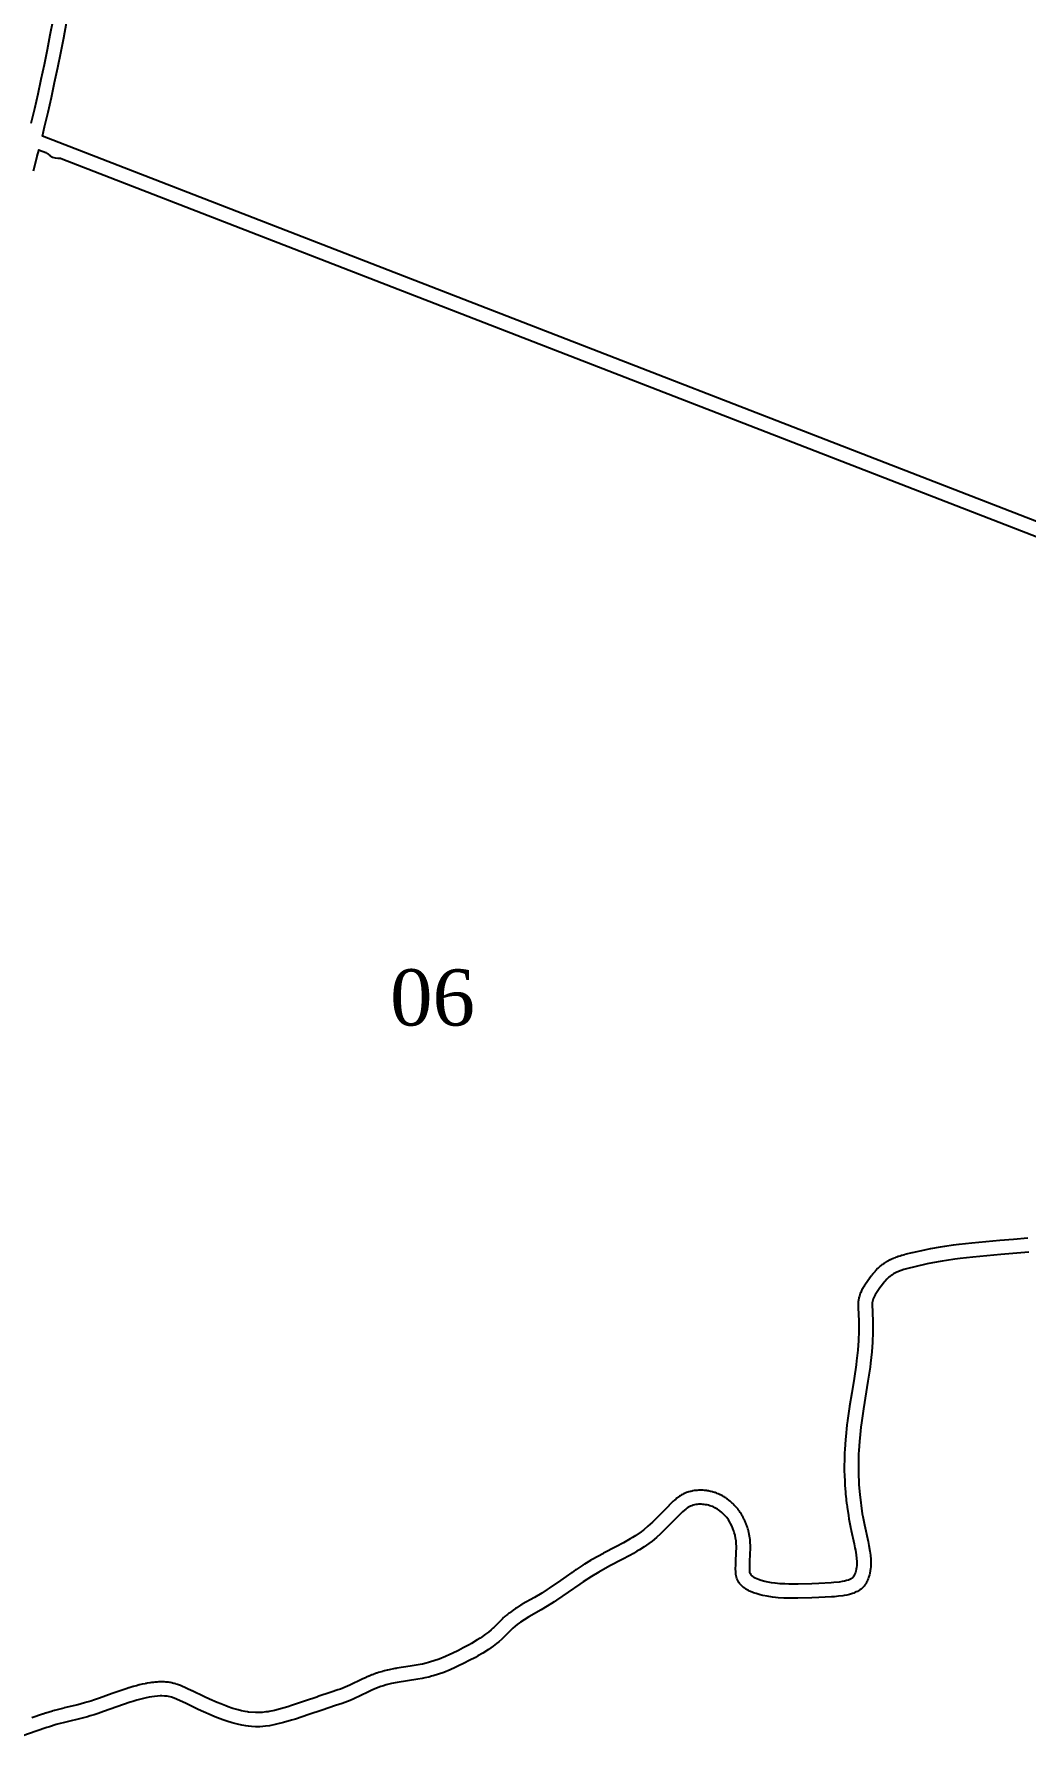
# Model space of a CAD drawing. Extents: x 708265 to 713463, y 7861946 to 7865621.
# Drawn here: x 710931 to 711284, y 7863296 to 7863901 of the extents above; entities that cross this region are included whole.
import ezdxf
from ezdxf.enums import TextEntityAlignment as Align

# ---------------------------------------------------------------- set-up
doc = ezdxf.new("R2010")
doc.units = 0
for name, color, linetype in [('011400xxxx', 1, 'Continuous'), ('011400xxxx006', 5, 'Continuous'), ('011400xxxx008', 5, 'Continuous'), ('011400xxxx009', 5, 'Continuous'), ('NUMERAÇÕES', 7, 'Continuous'), ('ÁREAS', 7, 'Continuous')]:
    doc.layers.add(name, color=color, linetype=linetype)
doc.layers.add('NUMERAÇÕES DOS TALHÕES', color=7, linetype='Continuous', true_color=0xffffff)
doc.styles.add('AREAS', font='times.ttf')

# ---------------------------------------------------------------- blocks, each defined once
blk = doc.blocks.new('area_de_talhao')
at = {"layer": 'NUMERAÇÕES', "linetype": 'Continuous', "style": 'AREAS'}
blk.add_attdef('NRO', text='', height=20, dxfattribs=at).set_placement((0, 6.08), align=Align.CENTER)
at = {"layer": 'ÁREAS', "linetype": 'Continuous', "style": 'AREAS', "flags": 1}
for tag, height, p in [('AREAREAL', 0.001, (0, 0)), ('AREA', 20, (0, -23.92))]:
    blk.add_attdef(tag, text='', height=height, dxfattribs=at).set_placement(p, align=Align.CENTER)

msp = doc.modelspace()

# ---------------------------------------------------------------- linework, layer by layer
at = {"layer": '011400xxxx'}
msp.add_lwpolyline([(711285.05, 7863468.14), (711275.09, 7863467.25), (711270.11, 7863466.83), (711265.13, 7863466.38), (711260.66, 7863465.9), (711258.67, 7863465.65), (711255.7, 7863465.21), (711254.22, 7863464.97), (711250.78, 7863464.33), (711248.82, 7863463.93), (711244.43, 7863462.96), (711242, 7863462.36), (711240.56, 7863461.94), (711239.62, 7863461.61), (711238.69, 7863461.25), (711237.78, 7863460.83), (711236.9, 7863460.36), (711236.47, 7863460.09), (711236.06, 7863459.81), (711235.66, 7863459.51), (711235.28, 7863459.19), (711234.55, 7863458.51), (711233.87, 7863457.77), (711233.55, 7863457.39), (711232.93, 7863456.61), (711232.05, 7863455.39), (711230.37, 7863452.9), (711230.11, 7863452.47), (711229.88, 7863452.03), (711229.68, 7863451.57), (711229.51, 7863451.1), (711229.39, 7863450.62), (711229.32, 7863450.12), (711229.3, 7863449.62), (711229.54, 7863443.63), (711229.54, 7863439.63), (711229.41, 7863436.13), (711229.16, 7863432.64), (711228.72, 7863428.67), (711228.52, 7863427.18), (711227.78, 7863422.23), (711226.17, 7863412.36), (711225.46, 7863407.41), (711225.28, 7863405.93), (711224.86, 7863401.95), (711224.77, 7863400.95), (711224.53, 7863397.46), (711224.48, 7863396.46), (711224.38, 7863393.46), (711224.37, 7863392.46), (711224.38, 7863389.96), (711224.4, 7863388.96), (711224.51, 7863386.47), (711224.57, 7863385.47), (711224.76, 7863382.98), (711224.85, 7863381.98), (711225.2, 7863379), (711225.33, 7863378.01), (711225.78, 7863375.04), (711225.96, 7863374.06), (711226.52, 7863371.11), (711227.82, 7863365.25), (711228.11, 7863363.78), (711228.46, 7863361.81), (711228.65, 7863360.33), (711228.78, 7863358.83), (711228.81, 7863357.83), (711228.81, 7863357.33), (711228.78, 7863356.33), (711228.68, 7863355.34), (711228.62, 7863354.84), (711228.43, 7863353.86), (711228.32, 7863353.37), (711228.03, 7863352.41), (711227.87, 7863351.94), (711227.68, 7863351.48), (711227.47, 7863351.03), (711227.24, 7863350.58), (711226.98, 7863350.15), (711226.7, 7863349.74), (711226.39, 7863349.34), (711226.06, 7863348.97), (711225.7, 7863348.62), (711225.32, 7863348.3), (711224.92, 7863348), (711224.5, 7863347.73), (711224.07, 7863347.48), (711223.63, 7863347.25), (711223.17, 7863347.04), (711222.71, 7863346.85), (711222.24, 7863346.69), (711221.28, 7863346.4), (711220.31, 7863346.17), (711219.32, 7863345.98), (711218.83, 7863345.9), (711217.34, 7863345.71), (711215.85, 7863345.58), (711214.85, 7863345.5), (711210.36, 7863345.25), (711207.86, 7863345.16), (711202.86, 7863345.05), (711200.86, 7863345.04), (711199.36, 7863345.06), (711197.86, 7863345.11), (711195.87, 7863345.23), (711194.87, 7863345.32), (711193.88, 7863345.43), (711191.9, 7863345.73), (711190.43, 7863346.03), (711189.46, 7863346.26), (711188.02, 7863346.68), (711187.07, 7863347), (711186.6, 7863347.18), (711185.69, 7863347.58), (711185.24, 7863347.81), (711184.8, 7863348.05), (711184.37, 7863348.31), (711183.96, 7863348.58), (711183.56, 7863348.88), (711183.17, 7863349.2), (711182.8, 7863349.53), (711182.45, 7863349.89), (711182.12, 7863350.27), (711181.83, 7863350.67), (711181.57, 7863351.1), (711181.35, 7863351.55), (711181.17, 7863352.01), (711181.02, 7863352.49), (711180.91, 7863352.98), (711180.82, 7863353.47), (711180.76, 7863353.97), (711180.72, 7863354.47), (711180.69, 7863355.47), (711180.73, 7863356.96), (711180.81, 7863358.46), (711180.97, 7863363.46), (711180.93, 7863364.46), (711180.84, 7863365.45), (711180.69, 7863366.44), (711180.49, 7863367.42), (711180.24, 7863368.39), (711180.09, 7863368.87), (711179.75, 7863369.81), (711179.36, 7863370.73), (711178.9, 7863371.62), (711178.66, 7863372.05), (711178.12, 7863372.9), (711177.53, 7863373.7), (711176.88, 7863374.46), (711176.53, 7863374.82), (711175.81, 7863375.51), (711175.03, 7863376.14), (711174.62, 7863376.43), (711174.2, 7863376.7), (711173.77, 7863376.96), (711173.34, 7863377.2), (711172.89, 7863377.42), (711172.43, 7863377.62), (711171.96, 7863377.8), (711171.49, 7863377.95), (711171.01, 7863378.09), (711170.52, 7863378.21), (711170.03, 7863378.3), (711169.53, 7863378.37), (711169.04, 7863378.42), (711168.54, 7863378.45), (711168.04, 7863378.46), (711167.54, 7863378.44), (711167.04, 7863378.4), (711166.54, 7863378.33), (711166.05, 7863378.23), (711165.57, 7863378.11), (711165.09, 7863377.95), (711164.63, 7863377.77), (711164.18, 7863377.56), (711163.74, 7863377.31), (711163.32, 7863377.04), (711162.93, 7863376.74), (711162.54, 7863376.41), (711161.81, 7863375.73), (711160.38, 7863374.33), (711156.87, 7863370.77), (711154, 7863367.98), (711152.52, 7863366.65), (711150.97, 7863365.37), (711149.78, 7863364.47), (711148.14, 7863363.32), (711146.46, 7863362.24), (711145.6, 7863361.72), (711144.31, 7863360.97), (711143, 7863360.24), (711140.35, 7863358.82), (711135.92, 7863356.51), (711131.97, 7863354.36), (711129.39, 7863352.82), (711126.46, 7863350.91), (711125.22, 7863350.06), (711121.13, 7863347.19), (711117.01, 7863344.35), (711116.18, 7863343.8), (711113.64, 7863342.2), (711111.48, 7863340.94), (711107.14, 7863338.46), (711105.44, 7863337.4), (711104.2, 7863336.56), (711103.79, 7863336.27), (711102.99, 7863335.67), (711102.22, 7863335.04), (711101.47, 7863334.37), (711101.11, 7863334.03), (711099.7, 7863332.61), (711097.92, 7863330.86), (711097.55, 7863330.52), (711096.41, 7863329.54), (711095.64, 7863328.91), (711094.45, 7863328), (711092.81, 7863326.85), (711090.7, 7863325.51), (711088.97, 7863324.5), (711088.1, 7863324.01), (711085.9, 7863322.83), (711084.12, 7863321.92), (711081.87, 7863320.82), (711080.96, 7863320.4), (711079.13, 7863319.59), (711076.82, 7863318.66), (711074.93, 7863317.99), (711073.02, 7863317.39), (711072.54, 7863317.26), (711071.57, 7863317.01), (711070.11, 7863316.67), (711069.13, 7863316.48), (711067.65, 7863316.22), (711060.24, 7863315.05), (711058.28, 7863314.66), (711057.79, 7863314.55), (711056.34, 7863314.18), (711055.38, 7863313.9), (711054.43, 7863313.59), (711053.49, 7863313.24), (711052.1, 7863312.68), (711051.19, 7863312.28), (711049.83, 7863311.65), (711044.86, 7863309.29), (711043.48, 7863308.7), (711041.61, 7863307.98), (711040.67, 7863307.64), (711038.3, 7863306.84), (711033.56, 7863305.27), (711028.83, 7863303.64), (711024.08, 7863302.07), (711022.65, 7863301.62), (711019.77, 7863300.78), (711017.35, 7863300.18), (711016.86, 7863300.07), (711014.89, 7863299.7), (711013.41, 7863299.5), (711012.41, 7863299.4), (711011.41, 7863299.34), (711010.41, 7863299.32), (711009.91, 7863299.32), (711008.41, 7863299.4), (711007.42, 7863299.49), (711006.43, 7863299.62), (711004.95, 7863299.87), (711003.48, 7863300.19), (711001.55, 7863300.7), (710999.64, 7863301.29), (710998.22, 7863301.79), (710997.28, 7863302.13), (710995.42, 7863302.87), (710994.04, 7863303.44), (710991.29, 7863304.65), (710989.48, 7863305.49), (710984.97, 7863307.66), (710980.87, 7863309.51), (710979.92, 7863309.82), (710979.44, 7863309.95), (710978.95, 7863310.05), (710978.46, 7863310.14), (710977.96, 7863310.2), (710977.46, 7863310.25), (710976.47, 7863310.28), (710975.97, 7863310.28), (710974.97, 7863310.23), (710973.97, 7863310.13), (710972.98, 7863309.99), (710972, 7863309.82), (710970.53, 7863309.52), (710969.55, 7863309.29), (710968.58, 7863309.04), (710967.62, 7863308.78), (710966.18, 7863308.35), (710965.23, 7863308.05), (710962.86, 7863307.25), (710955.81, 7863304.7), (710953.91, 7863304.05), (710952.49, 7863303.6), (710951.05, 7863303.17), (710950.08, 7863302.9), (710947.66, 7863302.28), (710942.8, 7863301.1), (710938.94, 7863300.08), (710936.55, 7863299.35), (710935.59, 7863299.04), (710931.81, 7863297.74), (710927.11, 7863296.04)], dxfattribs=at)
at = {"layer": '011400xxxx006'}
for points in [[(710930.83, 7863852.67), (710932.18, 7863857.85), (710932.19, 7863857.89), (710932.72, 7863859.99), (710932.79, 7863860.19), (710933, 7863860.13), (710935.25, 7863859.26), (710935.34, 7863859.22), (710935.61, 7863859.06), (710935.72, 7863858.96), (710935.96, 7863858.72), (710936.73, 7863858.1), (710937.6, 7863857.63), (710938.55, 7863857.35), (710939.54, 7863857.26), (710939.77, 7863857.26), (710939.79, 7863857.26), (710940.26, 7863857.27), (710940.41, 7863857.24), (710940.64, 7863857.17), (711398.13, 7863679.92)], [(711284.7, 7863473.13), (711279.63, 7863472.68), (711274.72, 7863472.24), (711269.74, 7863471.82), (711269.71, 7863471.81), (711264.81, 7863471.37), (711264.73, 7863471.37), (711260.26, 7863470.88), (711260.17, 7863470.87), (711258.18, 7863470.62), (711258.09, 7863470.61), (711255.11, 7863470.17), (711255.02, 7863470.16), (711253.55, 7863469.92), (711253.46, 7863469.9), (711250.01, 7863469.27), (711249.92, 7863469.26), (711247.97, 7863468.86), (711247.87, 7863468.84), (711243.49, 7863467.87), (711243.39, 7863467.85), (711241.43, 7863467.37), (711241.35, 7863467.35), (711240.87, 7863467.23), (711240.77, 7863467.2), (711239.82, 7863466.93), (711239.73, 7863466.91), (711239.23, 7863466.75), (711239.13, 7863466.73), (711238.67, 7863466.58), (711238.58, 7863466.54), (711238.12, 7863466.39), (711238.01, 7863466.35), (711237.56, 7863466.18), (711237.45, 7863466.14), (711236.99, 7863465.96), (711236.87, 7863465.91), (711236.42, 7863465.71), (711236.29, 7863465.65), (711235.85, 7863465.45), (711235.7, 7863465.38), (711235.27, 7863465.16), (711235.11, 7863465.08), (711234.68, 7863464.84), (711234.52, 7863464.75), (711234.1, 7863464.5), (711233.93, 7863464.39), (711233.52, 7863464.12), (711233.34, 7863464), (711232.93, 7863463.71), (711232.75, 7863463.57), (711232.35, 7863463.25), (711232.18, 7863463.11), (711231.79, 7863462.77), (711231.63, 7863462.63), (711231.26, 7863462.28), (711231.12, 7863462.14), (711230.76, 7863461.77), (711230.64, 7863461.65), (711230.29, 7863461.27), (711230.19, 7863461.16), (711229.86, 7863460.77), (711229.77, 7863460.67), (711229.44, 7863460.27), (711229.37, 7863460.18), (711229.09, 7863459.81), (711229.01, 7863459.71), (711228.39, 7863458.87), (711228.33, 7863458.8), (711228.07, 7863458.43), (711228, 7863458.32), (711226.41, 7863455.97), (711226.3, 7863455.81), (711226, 7863455.33), (711225.88, 7863455.12), (711225.66, 7863454.73), (711225.53, 7863454.48), (711225.34, 7863454.09), (711225.2, 7863453.79), (711225.04, 7863453.38), (711224.89, 7863452.99), (711224.74, 7863452.49), (711224.59, 7863451.88), (711224.43, 7863451.01), (711224.36, 7863450.43), (711224.33, 7863449.96), (711224.32, 7863449.61), (711224.32, 7863449.09), (711224.33, 7863448.89), (711224.35, 7863448.36), (711224.54, 7863443.73), (711224.54, 7863439.97), (711224.43, 7863436.71), (711224.19, 7863433.32), (711223.77, 7863429.45), (711223.59, 7863428.05), (711222.86, 7863423.15), (711222.04, 7863418.12), (711222.04, 7863418.11), (711221.26, 7863413.29), (711221.25, 7863413.21), (711220.53, 7863408.26), (711220.52, 7863408.17), (711220.33, 7863406.69), (711220.32, 7863406.59), (711219.9, 7863402.6), (711219.89, 7863402.52), (711219.8, 7863401.53), (711219.79, 7863401.43), (711219.55, 7863397.94), (711219.54, 7863397.85), (711219.49, 7863396.86), (711219.49, 7863396.76), (711219.39, 7863393.76), (711219.39, 7863393.67), (711219.37, 7863392.67), (711219.37, 7863392.57), (711219.38, 7863390.07), (711219.38, 7863389.98), (711219.4, 7863388.99), (711219.41, 7863388.89), (711219.51, 7863386.39), (711219.51, 7863386.3), (711219.57, 7863385.31), (711219.57, 7863385.22), (711219.76, 7863382.72), (711219.77, 7863382.63), (711219.86, 7863381.66), (711219.87, 7863381.56), (711220.21, 7863378.57), (711220.22, 7863378.48), (711220.35, 7863377.49), (711220.37, 7863377.39), (711220.82, 7863374.42), (711220.84, 7863374.33), (711221, 7863373.35), (711221.02, 7863373.25), (711221.59, 7863370.3), (711221.6, 7863370.21), (711221.82, 7863369.19), (711221.83, 7863369.13), (711222.89, 7863364.38), (711223.17, 7863363), (711223.33, 7863362.12), (711223.48, 7863361.28), (711223.59, 7863360.51), (711223.73, 7863359.2), (711223.8, 7863358.05), (711223.8, 7863357.36), (711223.78, 7863356.66), (711223.71, 7863355.98), (711223.61, 7863355.32), (711223.48, 7863354.71), (711223.32, 7863354.15), (711223.14, 7863353.67), (711222.93, 7863353.19), (711222.71, 7863352.83), (711222.49, 7863352.53), (711222.4, 7863352.45), (711222.05, 7863352.14), (711221.78, 7863351.96), (711221.59, 7863351.85), (711221.4, 7863351.75), (711220.83, 7863351.51), (711220.15, 7863351.29), (711219.44, 7863351.1), (711218.63, 7863350.94), (711217.58, 7863350.78), (711215.62, 7863350.58), (711214.7, 7863350.51), (711210.3, 7863350.26), (711207.85, 7863350.16), (711202.97, 7863350.05), (711201.05, 7863350.04), (711199.66, 7863350.05), (711198.25, 7863350.1), (711197.34, 7863350.14), (711196.45, 7863350.2), (711195.57, 7863350.28), (711194.76, 7863350.37), (711193.51, 7863350.54), (711192.28, 7863350.76), (711191.07, 7863351.02), (711189.85, 7863351.35), (711188.8, 7863351.7), (711188.22, 7863351.94), (711187.7, 7863352.19), (711187.22, 7863352.45), (711186.82, 7863352.72), (711186.62, 7863352.88), (711186.33, 7863353.14), (711186.23, 7863353.25), (711186.18, 7863353.31), (711185.97, 7863353.69), (711185.8, 7863354.19), (711185.78, 7863354.29), (711185.75, 7863354.54), (711185.71, 7863355.01), (711185.7, 7863355.35), (711185.72, 7863356.55), (711185.8, 7863358.11), (711185.8, 7863358.18), (711185.96, 7863362.94), (711185.96, 7863363.14), (711185.96, 7863363.86), (711185.95, 7863364.05), (711185.93, 7863364.55), (711185.92, 7863364.69), (711185.89, 7863365.17), (711185.88, 7863365.29), (711185.83, 7863365.78), (711185.82, 7863365.9), (711185.76, 7863366.39), (711185.74, 7863366.53), (711185.66, 7863367.02), (711185.64, 7863367.16), (711185.55, 7863367.65), (711185.52, 7863367.79), (711185.42, 7863368.28), (711185.39, 7863368.42), (711185.28, 7863368.91), (711185.24, 7863369.04), (711185.11, 7863369.53), (711185.07, 7863369.66), (711184.93, 7863370.14), (711184.88, 7863370.28), (711184.73, 7863370.75), (711184.68, 7863370.89), (711184.51, 7863371.36), (711184.45, 7863371.5), (711184.27, 7863371.96), (711184.21, 7863372.1), (711184.01, 7863372.56), (711183.95, 7863372.7), (711183.73, 7863373.15), (711183.67, 7863373.29), (711183.44, 7863373.73), (711183.36, 7863373.87), (711183.12, 7863374.31), (711183.04, 7863374.45), (711182.79, 7863374.88), (711182.7, 7863375.02), (711182.43, 7863375.44), (711182.33, 7863375.58), (711182.05, 7863375.99), (711181.95, 7863376.13), (711181.65, 7863376.53), (711181.55, 7863376.67), (711181.24, 7863377.05), (711181.13, 7863377.19), (711180.8, 7863377.57), (711180.68, 7863377.7), (711180.35, 7863378.07), (711180.22, 7863378.2), (711179.87, 7863378.55), (711179.74, 7863378.68), (711179.38, 7863379.02), (711179.24, 7863379.14), (711178.86, 7863379.47), (711178.71, 7863379.59), (711178.33, 7863379.9), (711178.17, 7863380.02), (711177.77, 7863380.32), (711177.61, 7863380.43), (711177.2, 7863380.71), (711177.03, 7863380.82), (711176.61, 7863381.09), (711176.43, 7863381.19), (711176, 7863381.44), (711175.81, 7863381.54), (711175.37, 7863381.76), (711175.17, 7863381.86), (711174.72, 7863382.07), (711174.52, 7863382.15), (711174.06, 7863382.34), (711173.85, 7863382.42), (711173.38, 7863382.59), (711173.17, 7863382.66), (711172.69, 7863382.8), (711172.48, 7863382.86), (711172, 7863382.99), (711171.78, 7863383.04), (711171.29, 7863383.14), (711171.08, 7863383.19), (711170.59, 7863383.27), (711170.37, 7863383.3), (711169.88, 7863383.36), (711169.66, 7863383.38), (711169.16, 7863383.42), (711168.94, 7863383.43), (711168.44, 7863383.45), (711168.21, 7863383.45), (711167.72, 7863383.44), (711167.48, 7863383.43), (711166.98, 7863383.4), (711166.74, 7863383.38), (711166.25, 7863383.33), (711165.99, 7863383.29), (711165.51, 7863383.21), (711165.24, 7863383.16), (711164.76, 7863383.05), (711164.48, 7863382.98), (711164.01, 7863382.85), (711163.72, 7863382.76), (711163.26, 7863382.59), (711162.96, 7863382.48), (711162.51, 7863382.29), (711162.2, 7863382.14), (711161.76, 7863381.92), (711161.45, 7863381.75), (711160.99, 7863381.47), (711160.7, 7863381.28), (711160.25, 7863380.97), (711160.01, 7863380.79), (711159.58, 7863380.45), (711159.4, 7863380.3), (711158.99, 7863379.94), (711158.86, 7863379.83), (711158.5, 7863379.48), (711158.4, 7863379.39), (711156.95, 7863377.96), (711156.9, 7863377.91), (711153.47, 7863374.44), (711151.11, 7863372.13), (711149.45, 7863370.62), (711148, 7863369.4), (711147.68, 7863369.14), (711147.07, 7863368.68), (711145.49, 7863367.57), (711145.15, 7863367.34), (711143.98, 7863366.59), (711143.19, 7863366.11), (711141.97, 7863365.39), (711140.75, 7863364.71), (711138.12, 7863363.3), (711133.73, 7863361.01), (711133.65, 7863360.97), (711129.71, 7863358.82), (711129.62, 7863358.78), (711129.19, 7863358.53), (711129.08, 7863358.47), (711126.92, 7863357.17), (711126.85, 7863357.12), (711126.43, 7863356.86), (711126.34, 7863356.8), (711123.83, 7863355.16), (711123.76, 7863355.11), (711122.48, 7863354.24), (711122.43, 7863354.21), (711118.33, 7863351.34), (711114.36, 7863348.59), (711113.61, 7863348.09), (711111.7, 7863346.88), (711109.08, 7863345.33), (711104.78, 7863342.87), (711104.71, 7863342.83), (711104.27, 7863342.57), (711104.18, 7863342.51), (711102.91, 7863341.72), (711102.83, 7863341.67), (711102.41, 7863341.4), (711102.32, 7863341.34), (711101.49, 7863340.77), (711101.42, 7863340.72), (711101.03, 7863340.45), (711100.93, 7863340.37), (711100.12, 7863339.77), (711100.03, 7863339.7), (711099.61, 7863339.36), (711099.52, 7863339.29), (711099.14, 7863338.98), (711099.06, 7863338.91), (711098.69, 7863338.59), (711098.61, 7863338.52), (711098.24, 7863338.19), (711098.16, 7863338.12), (711097.77, 7863337.76), (711097.7, 7863337.69), (711097.36, 7863337.36), (711097.28, 7863337.28), (711096.28, 7863336.26), (711094.66, 7863334.67), (711094.36, 7863334.38), (711093.72, 7863333.82), (711092.71, 7863332.98), (711091.73, 7863332.21), (711090.15, 7863331.09), (711089.82, 7863330.87), (711088.74, 7863330.18), (711086.66, 7863328.94), (711085.86, 7863328.49), (711083.73, 7863327.34), (711082.04, 7863326.47), (711079.86, 7863325.41), (711079.06, 7863325.03), (711077.44, 7863324.31), (711075.18, 7863323.39), (711074.82, 7863323.25), (711073.64, 7863322.83), (711071.8, 7863322.25), (711071.4, 7863322.13), (711070.57, 7863321.91), (711069.26, 7863321.61), (711068.39, 7863321.43), (711067, 7863321.18), (711064.94, 7863320.85), (711060.1, 7863320.1), (711060.02, 7863320.08), (711059.54, 7863320), (711059.43, 7863319.98), (711057.47, 7863319.6), (711057.37, 7863319.57), (711056.85, 7863319.46), (711056.74, 7863319.44), (711055.77, 7863319.2), (711055.68, 7863319.18), (711055.22, 7863319.06), (711055.11, 7863319.03), (711054.14, 7863318.75), (711054.04, 7863318.72), (711053.52, 7863318.56), (711053.43, 7863318.53), (711053, 7863318.38), (711052.88, 7863318.34), (711051.92, 7863317.99), (711051.82, 7863317.96), (711051.35, 7863317.77), (711051.25, 7863317.73), (711050.33, 7863317.36), (711050.24, 7863317.32), (711049.31, 7863316.91), (711049.22, 7863316.87), (711047.81, 7863316.22), (711047.75, 7863316.19), (711043.44, 7863314.14), (711041.79, 7863313.42), (711040.04, 7863312.73), (711039.19, 7863312.43), (711036.77, 7863311.6), (711032.06, 7863310.04), (711032.01, 7863310.02), (711027.32, 7863308.41), (711022.7, 7863306.88), (711021.39, 7863306.46), (711018.74, 7863305.69), (711016.56, 7863305.13), (711014.69, 7863304.74), (711014.31, 7863304.68), (711013.58, 7863304.57), (711012.2, 7863304.41), (711011.85, 7863304.38), (711011.09, 7863304.34), (711010.19, 7863304.33), (711009.88, 7863304.33), (711007.31, 7863304.55), (711006.95, 7863304.6), (711006.13, 7863304.74), (711004.84, 7863305.01), (711003.64, 7863305.31), (711001.79, 7863305.86), (711001.4, 7863305.98), (711000.08, 7863306.43), (710999.25, 7863306.74), (710997.47, 7863307.43), (710996.18, 7863307.97), (710993.5, 7863309.14), (710991.76, 7863309.94), (710987.29, 7863312.09), (710987.19, 7863312.14), (710983.36, 7863313.88), (710983.12, 7863313.98), (710982.4, 7863314.26), (710982.15, 7863314.35), (710981.68, 7863314.51), (710981.46, 7863314.57), (710981.01, 7863314.7), (710980.81, 7863314.75), (710980.33, 7863314.87), (710980.12, 7863314.91), (710979.62, 7863315.01), (710979.41, 7863315.04), (710978.9, 7863315.12), (710978.7, 7863315.14), (710978.19, 7863315.2), (710978, 7863315.21), (710977.49, 7863315.25), (710977.32, 7863315.26), (710976.81, 7863315.27), (710976.64, 7863315.28), (710976.13, 7863315.28), (710975.98, 7863315.28), (710975.47, 7863315.26), (710975.34, 7863315.25), (710974.83, 7863315.23), (710974.7, 7863315.22), (710974.19, 7863315.18), (710974.08, 7863315.16), (710973.57, 7863315.11), (710973.47, 7863315.1), (710972.96, 7863315.04), (710972.87, 7863315.02), (710972.41, 7863314.96), (710972.3, 7863314.94), (710971.28, 7863314.77), (710971.19, 7863314.75), (710970.7, 7863314.66), (710970.61, 7863314.64), (710969.65, 7863314.44), (710969.55, 7863314.42), (710968.57, 7863314.19), (710968.47, 7863314.17), (710967.49, 7863313.92), (710967.39, 7863313.9), (710966.44, 7863313.64), (710966.34, 7863313.61), (710964.88, 7863313.18), (710964.8, 7863313.15), (710963.86, 7863312.86), (710963.77, 7863312.83), (710961.39, 7863312.03), (710961.3, 7863312), (710958.85, 7863311.12), (710958.83, 7863311.11), (710954.31, 7863309.48), (710952.51, 7863308.86), (710951.2, 7863308.43), (710949.82, 7863308.02), (710948.96, 7863307.78), (710946.59, 7863307.17), (710941.76, 7863305.99), (710941.67, 7863305.97), (710938.29, 7863305.09), (710938.2, 7863305.07), (710937.71, 7863304.93), (710937.61, 7863304.9), (710935.21, 7863304.17), (710935.13, 7863304.14), (710934.18, 7863303.84), (710934.09, 7863303.81), (710930.28, 7863302.5)]]:
    msp.add_lwpolyline(points, dxfattribs=at)
at = {"layer": '011400xxxx008'}
msp.add_lwpolyline([(711399.1, 7863684.9), (710934, 7863865.11), (710934.79, 7863868.34), (710936.03, 7863873.59), (710937.23, 7863878.86), (710938.38, 7863884.13), (710939.5, 7863889.42), (710940.57, 7863894.71), (710941.61, 7863900.02), (710942.59, 7863905.33)], dxfattribs=at)
at = {"layer": '011400xxxx009'}
msp.add_lwpolyline([(710937.68, 7863906.25), (710936.7, 7863900.97), (710935.67, 7863895.71), (710934.61, 7863890.45), (710933.5, 7863885.21), (710932.35, 7863879.97), (710931.16, 7863874.74), (710929.93, 7863869.53)], dxfattribs=at)

# ---------------------------------------------------------------- block references
at = {"layer": 'NUMERAÇÕES DOS TALHÕES'}
ref = msp.add_blockref('area_de_talhao', (711072.85, 7863542.64), dxfattribs=at)
ref.add_attrib('NRO', '06', dxfattribs={"layer": 'NUMERAÇÕES', "height": 20, "style": 'AREAS'}).set_placement((711072.85, 7863548.72), align=Align.CENTER)

doc.saveas('drawing.dxf')
